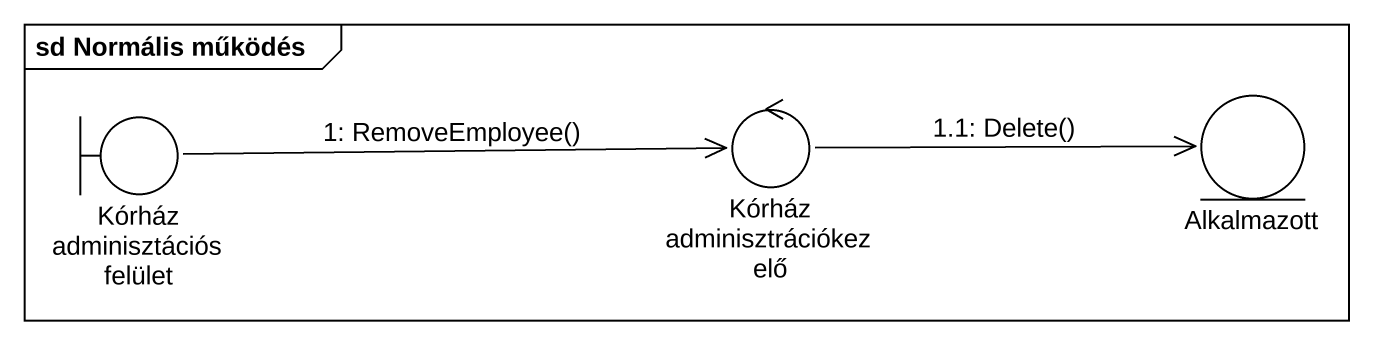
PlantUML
@startuml
mainframe sd Normális működés
boundary "Kórház adminisztációs felület" as Kórház_adminisztációs
control "Kórház adminisztrációkezelő" as Kórház_adminisztrációkezelő
entity Alkalmazott
Kórház_adminisztációs -right-> Kórház_adminisztrációkezelő : 1: RemoveEmployee()
Kórház_adminisztrációkezelő -right-> Alkalmazott : 1.1: Delete()
@enduml
